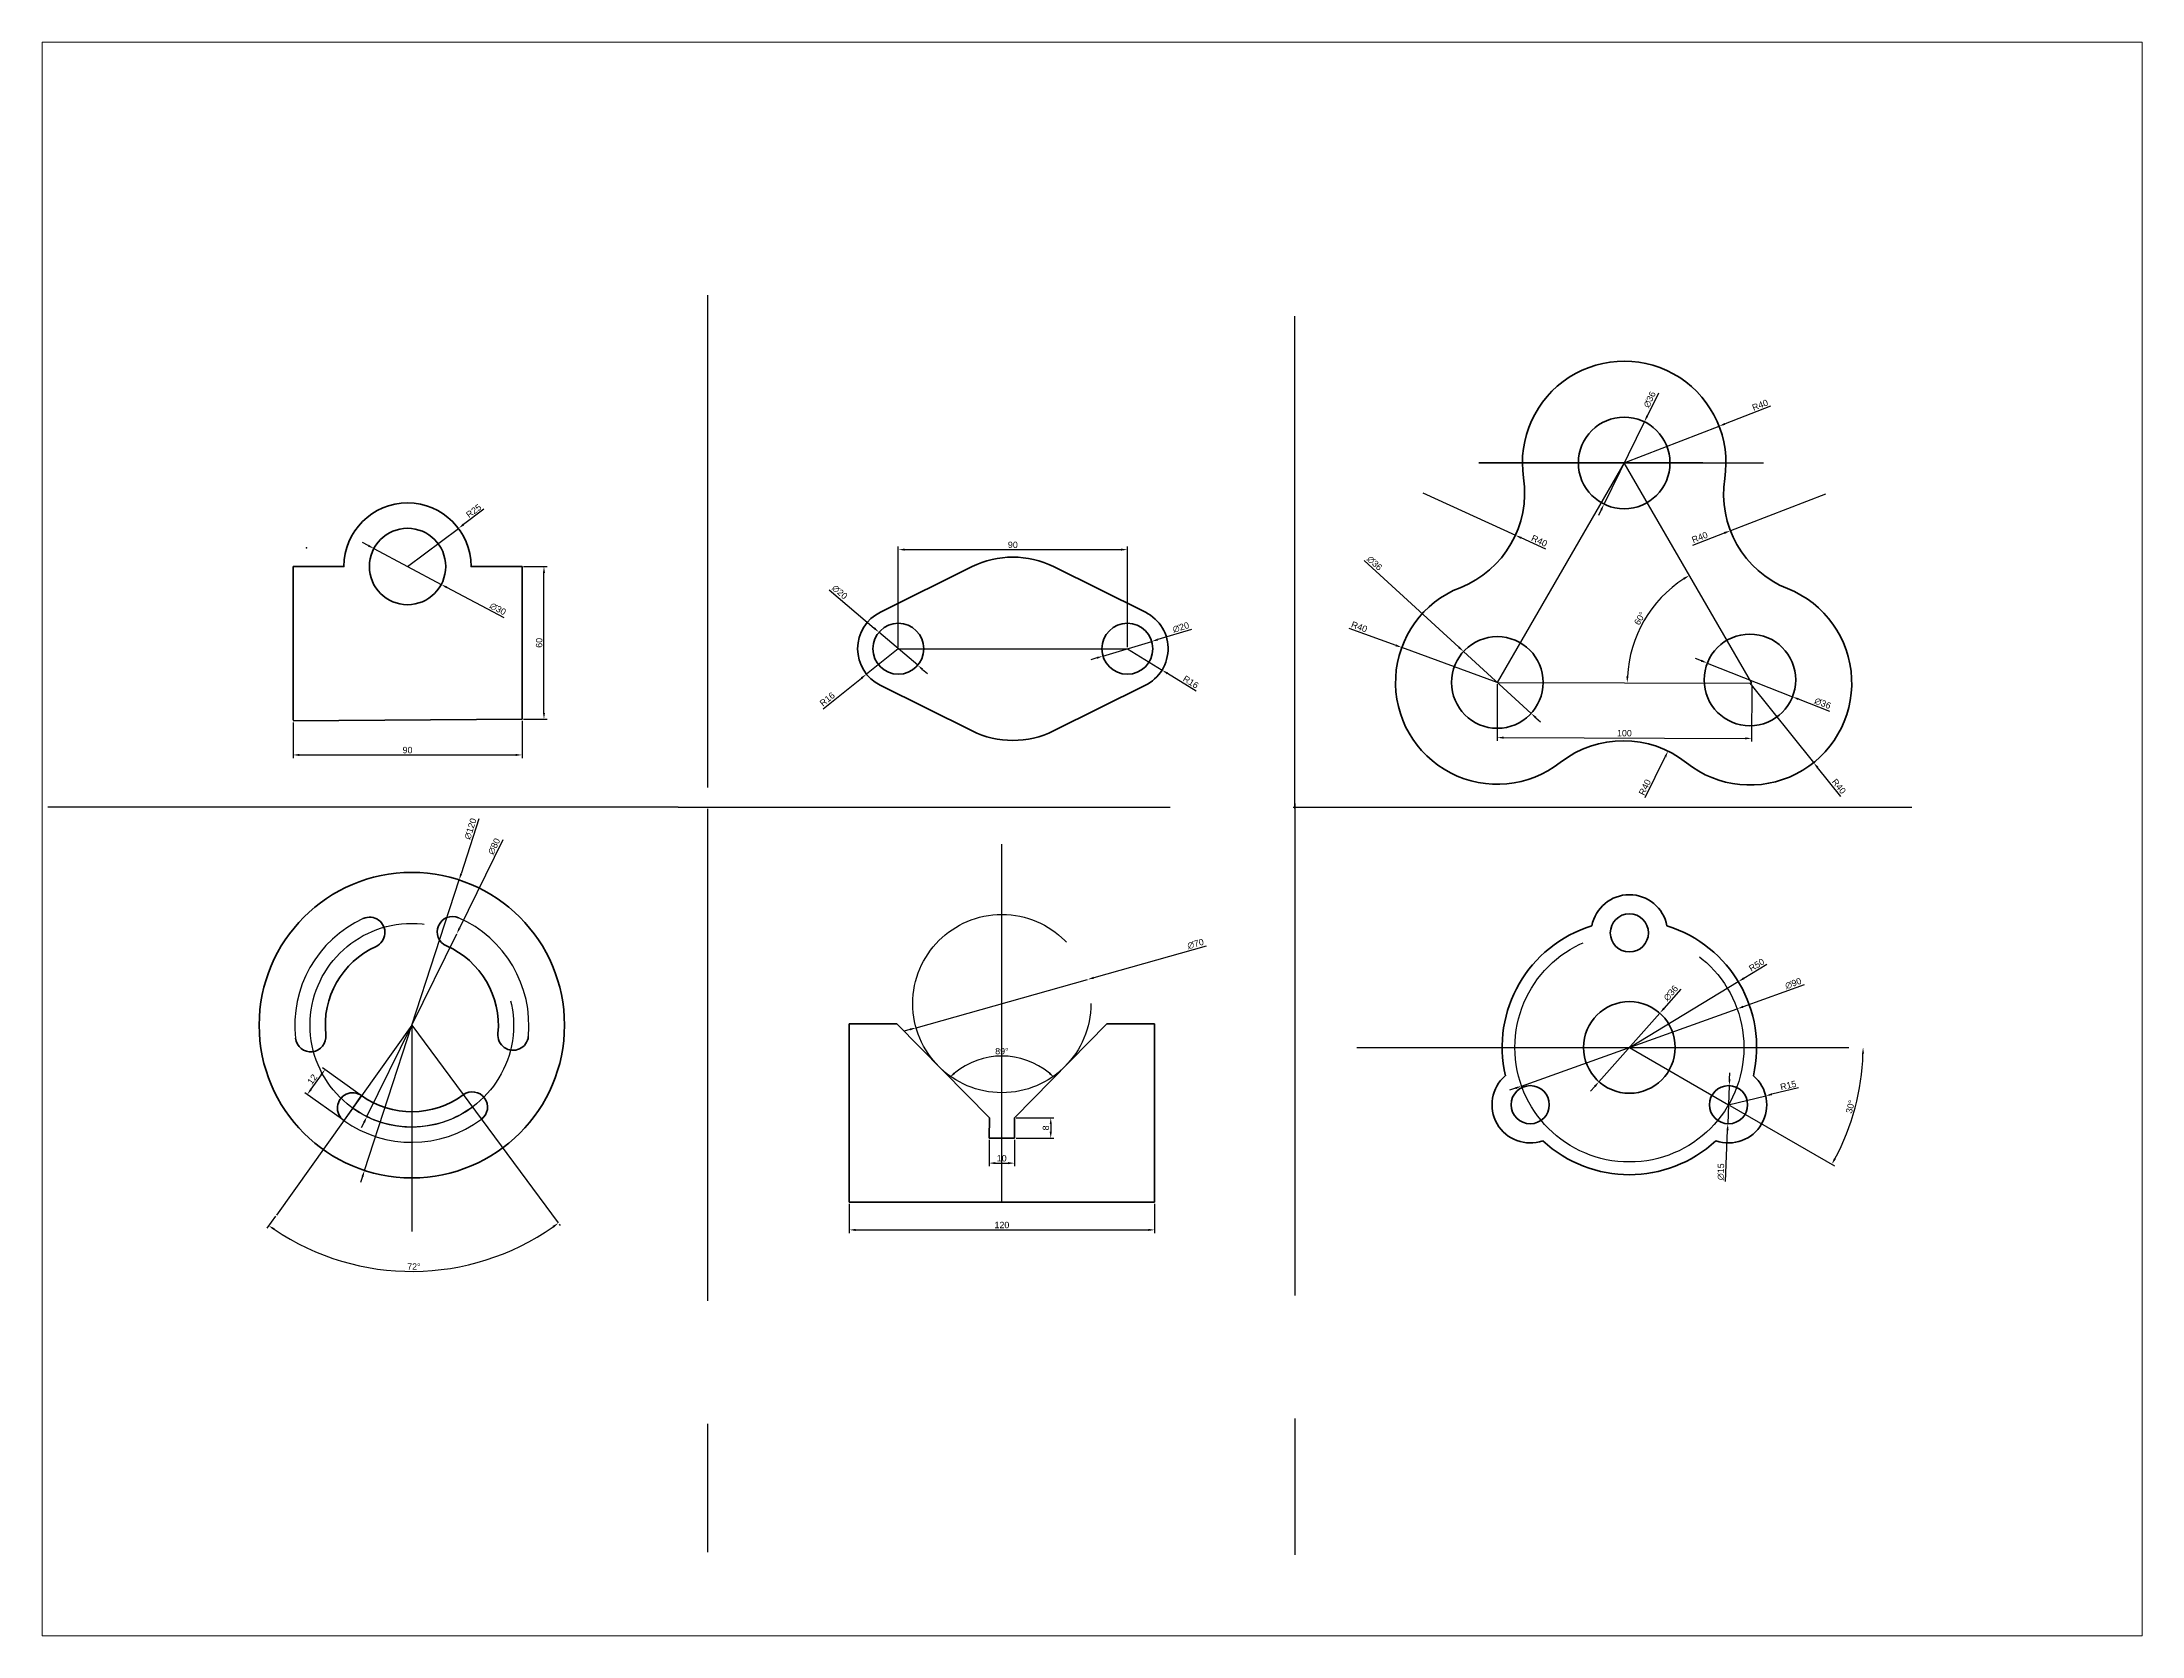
# Paper-space layout '布局1' of a CAD drawing. Header units: millimetres. Extents: x 26 to 231, y 20 to 176.
# The model-space entities are those that its viewports show. They can reach past a viewport. Long polylines and large blocks are cut down to what shows.
import ezdxf

# ---------------------------------------------------------------- set-up
doc = ezdxf.new("R2010")
doc.units = ezdxf.units.MM
doc.linetypes.add('ACAD_ISO02W100', pattern=[15, 12, -3])
doc.layers.get('0').update_dxf_attribs({"lineweight": 70})
for name, color, linetype in [('中心线', 4, 'ACAD_ISO02W100'), ('尺寸线', 1, 'Continuous'), ('虚线', 2, 'ACAD_ISO02W100')]:
    doc.layers.add(name, color=color, linetype=linetype)
doc.styles.get("Standard").update_dxf_attribs({"font": 'arial.ttf'})
doc.dimstyles.new('ISO-25', dxfattribs={"dimtxt": 2.5, "dimasz": 2.5, "dimexe": 1.25, "dimexo": 0.625, "dimtad": 1, "dimtxsty": 'Standard', "dimcen": 2.5, "dimadec": 0, "dimazin": 0, "dimtfac": 1, "dimtmove": 0, "dimatfit": 3, "dimfxl": 1, "dimarcsym": 0})

# ---------------------------------------------------------------- blocks, each defined once
blk = doc.blocks.new('*D3')
at = {"layer": 'Defpoints', "color": 0, "transparency": 16777216}
for p in [(1063.41, 2004.29), (1043.4, 1989.32)]:
    blk.add_point(p, dxfattribs=at)
at = {"layer": '尺寸线', "color": 0, "lineweight": -2, "transparency": 16777216}
for p, q in [((1073.44, 2011.79), (1065.41, 2005.79)), ((1043.4, 1989.32), (1063.41, 2004.29))]:
    blk.add_line(p, q, dxfattribs=at)
at = {"layer": '尺寸线', "color": 0, "transparency": 16777216}
blk.add_solid([(1065.16, 2006.13), (1065.66, 2005.46), (1063.41, 2004.29)], dxfattribs=at)
at = {"layer": '尺寸线', "color": 0, "transparency": 16777216, "insert": (1069.4, 2011.15), "char_height": 2.5, "attachment_point": 5, "rotation": 36.80979}
blk.add_mtext('R25', dxfattribs=at)
blk = doc.blocks.new('*D4')
at = {"layer": 'Defpoints', "color": 0, "transparency": 16777216}
for p in [(1030.16, 1996.37), (1056.64, 1982.26)]:
    blk.add_point(p, dxfattribs=at)
at = {"layer": '尺寸线', "color": 0, "lineweight": -2, "transparency": 16777216}
for p, q in [((1027.95, 1997.54), (1025.75, 1998.72)), ((1030.16, 1996.37), (1056.64, 1982.26)), ((1081.31, 1969.11), (1058.84, 1981.09))]:
    blk.add_line(p, q, dxfattribs=at)
at = {"layer": '尺寸线', "color": 0, "transparency": 16777216}
for points in [[(1028.15, 1997.91), (1027.76, 1997.18), (1030.16, 1996.37)], [(1059.04, 1981.45), (1058.65, 1980.72), (1056.64, 1982.26)]]:
    blk.add_solid(points, dxfattribs=at)
at = {"layer": '尺寸线', "color": 0, "transparency": 16777216, "insert": (1078.91, 1972.63), "char_height": 2.5, "attachment_point": 5, "rotation": 331.95021}
blk.add_mtext('∅30', dxfattribs=at)
blk = doc.blocks.new('*D5')
at = {"layer": 'Defpoints', "color": 0, "transparency": 16777216}
for p in [(1088.4, 1989.32), (1097.02, 1989.32), (1088.4, 1929.32)]:
    blk.add_point(p, dxfattribs=at)
at = {"layer": '尺寸线', "color": 0, "lineweight": -2, "transparency": 16777216}
for p, q in [((1089.02, 1989.32), (1098.27, 1989.32)), ((1097.02, 1931.82), (1097.02, 1986.82)), ((1089.02, 1929.32), (1098.27, 1929.32))]:
    blk.add_line(p, q, dxfattribs=at)
at = {"layer": '尺寸线', "color": 0, "transparency": 16777216}
for points in [[(1096.6, 1986.82), (1097.44, 1986.82), (1097.02, 1989.32)], [(1096.6, 1931.82), (1097.44, 1931.82), (1097.02, 1929.32)]]:
    blk.add_solid(points, dxfattribs=at)
at = {"layer": '尺寸线', "color": 0, "transparency": 16777216, "insert": (1095.12, 1959.32), "char_height": 2.5, "attachment_point": 5, "rotation": 90}
blk.add_mtext('60', dxfattribs=at)
blk = doc.blocks.new('*D6')
at = {"layer": 'Defpoints', "color": 0, "transparency": 16777216}
for p in [(998.4, 1928.67), (1088.4, 1929.32), (1088.4, 1915.29)]:
    blk.add_point(p, dxfattribs=at)
at = {"layer": '尺寸线', "color": 0, "lineweight": -2, "transparency": 16777216}
for p, q in [((998.4, 1928.04), (998.4, 1914.04)), ((1088.4, 1928.69), (1088.4, 1914.04)), ((1000.9, 1915.29), (1085.9, 1915.29))]:
    blk.add_line(p, q, dxfattribs=at)
at = {"layer": '尺寸线', "color": 0, "transparency": 16777216}
for points in [[(1000.9, 1915.7), (1000.9, 1914.87), (998.4, 1915.29)], [(1085.9, 1915.7), (1085.9, 1914.87), (1088.4, 1915.29)]]:
    blk.add_solid(points, dxfattribs=at)
at = {"layer": '尺寸线', "color": 0, "transparency": 16777216, "insert": (1043.4, 1917.19), "char_height": 2.5, "attachment_point": 5}
blk.add_mtext('90', dxfattribs=at)
blk = doc.blocks.new('*D7')
at = {"layer": 'Defpoints', "color": 0, "transparency": 16777216}
for p in [(1326.27, 1995.93), (1236.27, 1957), (1326.27, 1957)]:
    blk.add_point(p, dxfattribs=at)
at = {"layer": '尺寸线', "color": 0, "lineweight": -2, "transparency": 16777216}
for p, q in [((1236.27, 1957.62), (1236.27, 1997.18)), ((1326.27, 1957.62), (1326.27, 1997.18)), ((1238.77, 1995.93), (1323.77, 1995.93))]:
    blk.add_line(p, q, dxfattribs=at)
at = {"layer": '尺寸线', "color": 0, "transparency": 16777216}
for points in [[(1238.77, 1996.35), (1238.77, 1995.52), (1236.27, 1995.93)], [(1323.77, 1996.35), (1323.77, 1995.52), (1326.27, 1995.93)]]:
    blk.add_solid(points, dxfattribs=at)
at = {"layer": '尺寸线', "color": 0, "transparency": 16777216, "insert": (1281.27, 1997.83), "char_height": 2.5, "attachment_point": 5}
blk.add_mtext('90', dxfattribs=at)
blk = doc.blocks.new('*D8')
at = {"layer": 'Defpoints', "color": 0, "transparency": 16777216}
for p in [(1228.66, 1963.49), (1243.88, 1950.51)]:
    blk.add_point(p, dxfattribs=at)
at = {"layer": '尺寸线', "color": 0, "lineweight": -2, "transparency": 16777216}
for p, q in [((1209.07, 1980.2), (1226.76, 1965.11)), ((1243.88, 1950.51), (1228.66, 1963.49)), ((1245.78, 1948.88), (1247.68, 1947.26))]:
    blk.add_line(p, q, dxfattribs=at)
at = {"layer": '尺寸线', "color": 0, "transparency": 16777216}
for points in [[(1227.03, 1965.43), (1226.49, 1964.79), (1228.66, 1963.49)], [(1246.05, 1949.2), (1245.51, 1948.57), (1243.88, 1950.51)]]:
    blk.add_solid(points, dxfattribs=at)
at = {"layer": '尺寸线', "color": 0, "transparency": 16777216, "insert": (1213.22, 1979.25), "char_height": 2.5, "attachment_point": 5, "rotation": 319.53168}
blk.add_mtext('∅20', dxfattribs=at)
blk = doc.blocks.new('*D9')
at = {"layer": 'Defpoints', "color": 0, "transparency": 16777216}
for p in [(1236.27, 1957), (1223.75, 1947.03)]:
    blk.add_point(p, dxfattribs=at)
at = {"layer": '尺寸线', "color": 0, "lineweight": -2, "transparency": 16777216}
for p, q in [((1236.27, 1957), (1223.75, 1947.03)), ((1206.71, 1933.45), (1221.8, 1945.47))]:
    blk.add_line(p, q, dxfattribs=at)
at = {"layer": '尺寸线', "color": 0, "transparency": 16777216}
blk.add_solid([(1221.54, 1945.8), (1222.06, 1945.14), (1223.75, 1947.03)], dxfattribs=at)
at = {"layer": '尺寸线', "color": 0, "transparency": 16777216, "insert": (1208.34, 1937.18), "char_height": 2.5, "attachment_point": 5, "rotation": 38.53837}
blk.add_mtext('R16', dxfattribs=at)
blk = doc.blocks.new('*D10')
at = {"layer": 'Defpoints', "color": 0, "transparency": 16777216}
for p in [(1335.85, 1959.88), (1316.69, 1954.11)]:
    blk.add_point(p, dxfattribs=at)
at = {"layer": '尺寸线', "color": 0, "lineweight": -2, "transparency": 16777216}
for p, q in [((1351.49, 1964.58), (1338.24, 1960.6)), ((1316.69, 1954.11), (1335.85, 1959.88)), ((1314.3, 1953.39), (1311.91, 1952.67))]:
    blk.add_line(p, q, dxfattribs=at)
at = {"layer": '尺寸线', "color": 0, "transparency": 16777216}
for points in [[(1338.12, 1961), (1338.36, 1960.2), (1335.85, 1959.88)], [(1314.18, 1953.79), (1314.42, 1953), (1316.69, 1954.11)]]:
    blk.add_solid(points, dxfattribs=at)
at = {"layer": '尺寸线', "color": 0, "transparency": 16777216, "insert": (1347.31, 1965.39), "char_height": 2.5, "attachment_point": 5, "rotation": 16.74274}
blk.add_mtext('∅20', dxfattribs=at)
blk = doc.blocks.new('*D11')
at = {"layer": 'Defpoints', "color": 0, "transparency": 16777216}
for p in [(1326.27, 1957), (1339.9, 1948.62)]:
    blk.add_point(p, dxfattribs=at)
at = {"layer": '尺寸线', "color": 0, "lineweight": -2, "transparency": 16777216}
for p, q in [((1326.27, 1957), (1339.9, 1948.62)), ((1353.28, 1940.4), (1342.03, 1947.31))]:
    blk.add_line(p, q, dxfattribs=at)
at = {"layer": '尺寸线', "color": 0, "transparency": 16777216}
blk.add_solid([(1342.25, 1947.67), (1341.81, 1946.96), (1339.9, 1948.62)], dxfattribs=at)
at = {"layer": '尺寸线', "color": 0, "transparency": 16777216, "insert": (1351.2, 1943.91), "char_height": 2.5, "attachment_point": 5, "rotation": 328.43052}
blk.add_mtext('R16', dxfattribs=at)
blk = doc.blocks.new('*D16')
at = {"layer": 'Defpoints', "color": 0, "transparency": 16777216}
for p in [(1521.51, 2029.98), (1534.16, 1974.92), (1471.66, 1943.76), (1571.66, 1943.47), (1571.66, 1943.47)]:
    blk.add_point(p, dxfattribs=at)
at = {"layer": '尺寸线', "color": 0, "lineweight": -2, "transparency": 16777216}
blk.add_arc((1571.66, 1943.47), 48.95, 123.02208, 176.9044, dxfattribs=at)
at = {"layer": '尺寸线', "color": 0, "transparency": 16777216}
for points in [[(1544.76, 1984.86), (1545.2, 1984.15), (1547.11, 1985.82)], [(1523.2, 1946.1), (1522.36, 1946.12), (1522.71, 1943.61)]]:
    blk.add_solid(points, dxfattribs=at)
at = {"layer": '尺寸线', "color": 0, "transparency": 16777216, "insert": (1527.64, 1968.92), "char_height": 2.5, "attachment_point": 5, "rotation": 59.96324}
blk.add_mtext('60°', dxfattribs=at)
blk = doc.blocks.new('*D17')
at = {"layer": 'Defpoints', "color": 0, "transparency": 16777216}
for p in [(1471.66, 1943.76), (1571.66, 1943.47), (1571.59, 1921.79)]:
    blk.add_point(p, dxfattribs=at)
at = {"layer": '尺寸线', "color": 0, "lineweight": -2, "transparency": 16777216}
for p, q in [((1471.66, 1943.14), (1471.59, 1920.83)), ((1571.66, 1942.84), (1571.59, 1920.54)), ((1474.09, 1922.08), (1569.09, 1921.8))]:
    blk.add_line(p, q, dxfattribs=at)
at = {"layer": '尺寸线', "color": 0, "transparency": 16777216}
for points in [[(1474.1, 1922.49), (1474.09, 1921.66), (1471.59, 1922.08)], [(1569.09, 1922.21), (1569.09, 1921.38), (1571.59, 1921.79)]]:
    blk.add_solid(points, dxfattribs=at)
at = {"layer": '尺寸线', "color": 0, "transparency": 16777216, "insert": (1521.6, 1923.84), "char_height": 2.5, "attachment_point": 5, "rotation": 359.83107}
blk.add_mtext('100', dxfattribs=at)
blk = doc.blocks.new('*D18')
at = {"layer": 'Defpoints', "color": 0, "transparency": 16777216}
for p in [(1554.18, 1951.37), (1587.65, 1938.12)]:
    blk.add_point(p, dxfattribs=at)
at = {"layer": '尺寸线', "color": 0, "lineweight": -2, "transparency": 16777216}
for p, q in [((1551.85, 1952.29), (1549.53, 1953.2)), ((1554.18, 1951.37), (1587.65, 1938.12)), ((1602.31, 1932.33), (1589.98, 1937.2))]:
    blk.add_line(p, q, dxfattribs=at)
at = {"layer": '尺寸线', "color": 0, "transparency": 16777216}
for points in [[(1552.01, 1952.67), (1551.7, 1951.9), (1554.18, 1951.37)], [(1590.13, 1937.59), (1589.83, 1936.82), (1587.65, 1938.12)]]:
    blk.add_solid(points, dxfattribs=at)
at = {"layer": '尺寸线', "color": 0, "transparency": 16777216, "insert": (1599.52, 1935.55), "char_height": 2.5, "attachment_point": 5, "rotation": 338.41907}
blk.add_mtext('∅36', dxfattribs=at)
blk = doc.blocks.new('*D19')
at = {"layer": 'Defpoints', "color": 0, "transparency": 16777216}
for p in [(1570.93, 1943.47), (1595.96, 1912.26)]:
    blk.add_point(p, dxfattribs=at)
at = {"layer": '尺寸线', "color": 0, "lineweight": -2, "transparency": 16777216}
for p, q in [((1570.93, 1943.47), (1595.96, 1912.26)), ((1606.65, 1898.93), (1597.52, 1910.31))]:
    blk.add_line(p, q, dxfattribs=at)
at = {"layer": '尺寸线', "color": 0, "transparency": 16777216}
blk.add_solid([(1597.85, 1910.58), (1597.2, 1910.05), (1595.96, 1912.26)], dxfattribs=at)
at = {"layer": '尺寸线', "color": 0, "transparency": 16777216, "insert": (1605.88, 1902.94), "char_height": 2.5, "attachment_point": 5, "rotation": 308.7328}
blk.add_mtext('R40', dxfattribs=at)
blk = doc.blocks.new('*D20')
at = {"layer": 'Defpoints', "color": 0, "transparency": 16777216}
for p in [(1558.81, 2044.44), (1521.51, 2029.98)]:
    blk.add_point(p, dxfattribs=at)
at = {"layer": '尺寸线', "color": 0, "lineweight": -2, "transparency": 16777216}
for p, q in [((1578.97, 2052.25), (1561.14, 2045.34)), ((1521.51, 2029.98), (1558.81, 2044.44))]:
    blk.add_line(p, q, dxfattribs=at)
at = {"layer": '尺寸线', "color": 0, "transparency": 16777216}
blk.add_solid([(1560.99, 2045.73), (1561.29, 2044.95), (1558.81, 2044.44)], dxfattribs=at)
at = {"layer": '尺寸线', "color": 0, "transparency": 16777216, "insert": (1574.92, 2052.72), "char_height": 2.5, "attachment_point": 5, "rotation": 21.1814}
blk.add_mtext('R40', dxfattribs=at)
blk = doc.blocks.new('*D21')
at = {"layer": 'Defpoints', "color": 0, "transparency": 16777216}
for p in [(1529.44, 2046.15), (1513.59, 2013.82)]:
    blk.add_point(p, dxfattribs=at)
at = {"layer": '尺寸线', "color": 0, "lineweight": -2, "transparency": 16777216}
for p, q in [((1534.96, 2057.42), (1530.54, 2048.39)), ((1513.59, 2013.82), (1529.44, 2046.15)), ((1512.49, 2011.58), (1511.39, 2009.33))]:
    blk.add_line(p, q, dxfattribs=at)
at = {"layer": '尺寸线', "color": 0, "transparency": 16777216}
for points in [[(1530.16, 2048.58), (1530.91, 2048.21), (1529.44, 2046.15)], [(1512.12, 2011.76), (1512.86, 2011.39), (1513.59, 2013.82)]]:
    blk.add_solid(points, dxfattribs=at)
at = {"layer": '尺寸线', "color": 0, "transparency": 16777216, "insert": (1531.53, 2054.89), "char_height": 2.5, "attachment_point": 5, "rotation": 63.88559}
blk.add_mtext('∅36', dxfattribs=at)
blk = doc.blocks.new('*D22')
at = {"layer": 'Defpoints', "color": 0, "transparency": 16777216}
for p in [(1600.58, 2017.77), (1563.26, 2003.38)]:
    blk.add_point(p, dxfattribs=at)
at = {"layer": '尺寸线', "color": 0, "lineweight": -2, "transparency": 16777216}
for p, q in [((1600.58, 2017.77), (1563.26, 2003.38)), ((1548.52, 1997.69), (1560.92, 2002.48))]:
    blk.add_line(p, q, dxfattribs=at)
at = {"layer": '尺寸线', "color": 0, "transparency": 16777216}
blk.add_solid([(1560.77, 2002.87), (1561.07, 2002.09), (1563.26, 2003.38)], dxfattribs=at)
at = {"layer": '尺寸线', "color": 0, "transparency": 16777216, "insert": (1551.2, 2000.77), "char_height": 2.5, "attachment_point": 5, "rotation": 21.09039}
blk.add_mtext('R40', dxfattribs=at)
blk = doc.blocks.new('*D23')
at = {"layer": 'Defpoints', "color": 0, "transparency": 16777216}
for p in [(1442.38, 2018.21), (1478.77, 2001.59)]:
    blk.add_point(p, dxfattribs=at)
at = {"layer": '尺寸线', "color": 0, "lineweight": -2, "transparency": 16777216}
for p, q in [((1442.38, 2018.21), (1478.77, 2001.59)), ((1490.66, 1996.16), (1481.04, 2000.55))]:
    blk.add_line(p, q, dxfattribs=at)
at = {"layer": '尺寸线', "color": 0, "transparency": 16777216}
blk.add_solid([(1481.22, 2000.93), (1480.87, 2000.18), (1478.77, 2001.59)], dxfattribs=at)
at = {"layer": '尺寸线', "color": 0, "transparency": 16777216, "insert": (1488.17, 1999.39), "char_height": 2.5, "attachment_point": 5, "rotation": 335.4508}
blk.add_mtext('R40', dxfattribs=at)
blk = doc.blocks.new('*D24')
at = {"layer": 'Defpoints', "color": 0, "transparency": 16777216}
for p in [(1458.38, 1955.91), (1484.94, 1931.61)]:
    blk.add_point(p, dxfattribs=at)
at = {"layer": '尺寸线', "color": 0, "lineweight": -2, "transparency": 16777216}
for p, q in [((1419.29, 1991.68), (1456.53, 1957.6)), ((1484.94, 1931.61), (1458.38, 1955.91)), ((1486.78, 1929.92), (1488.63, 1928.23))]:
    blk.add_line(p, q, dxfattribs=at)
at = {"layer": '尺寸线', "color": 0, "transparency": 16777216}
for points in [[(1456.82, 1957.91), (1456.25, 1957.29), (1458.38, 1955.91)], [(1487.06, 1930.23), (1486.5, 1929.61), (1484.94, 1931.61)]]:
    blk.add_solid(points, dxfattribs=at)
at = {"layer": '尺寸线', "color": 0, "transparency": 16777216, "insert": (1423.41, 1990.59), "char_height": 2.5, "attachment_point": 5, "rotation": 317.5379}
blk.add_mtext('∅36', dxfattribs=at)
blk = doc.blocks.new('*D25')
at = {"layer": 'Defpoints', "color": 0, "transparency": 16777216}
for p in [(1434.09, 1957.49), (1471.66, 1943.76)]:
    blk.add_point(p, dxfattribs=at)
at = {"layer": '尺寸线', "color": 0, "lineweight": -2, "transparency": 16777216}
for p, q in [((1413.36, 1965.06), (1431.74, 1958.35)), ((1471.66, 1943.76), (1434.09, 1957.49))]:
    blk.add_line(p, q, dxfattribs=at)
at = {"layer": '尺寸线', "color": 0, "transparency": 16777216}
blk.add_solid([(1431.88, 1958.74), (1431.6, 1957.95), (1434.09, 1957.49)], dxfattribs=at)
at = {"layer": '尺寸线', "color": 0, "transparency": 16777216, "insert": (1417.4, 1965.61), "char_height": 2.5, "attachment_point": 5, "rotation": 339.92976}
blk.add_mtext('R40', dxfattribs=at)
blk = doc.blocks.new('*D26')
at = {"layer": 'Defpoints', "color": 0, "transparency": 16777216}
for p in [(1538.74, 1916.78), (1521.11, 1880.87)]:
    blk.add_point(p, dxfattribs=at)
at = {"layer": '尺寸线', "color": 0, "lineweight": -2, "transparency": 16777216}
blk.add_line((1529.77, 1898.51), (1537.64, 1914.53), dxfattribs=at)
at = {"layer": '尺寸线', "color": 0, "transparency": 16777216}
blk.add_solid([(1537.27, 1914.72), (1538.01, 1914.35), (1538.74, 1916.78)], dxfattribs=at)
at = {"layer": '尺寸线', "color": 0, "transparency": 16777216, "insert": (1529.65, 1902.58), "char_height": 2.5, "attachment_point": 5, "rotation": 63.84181}
blk.add_mtext('R40', dxfattribs=at)
blk = doc.blocks.new('*D27')
at = {"layer": 'Defpoints', "color": 0, "transparency": 16777216}
for p in [(1063.67, 1866.17), (1026.5, 1752.08)]:
    blk.add_point(p, dxfattribs=at)
at = {"layer": '尺寸线', "color": 0, "lineweight": -2, "transparency": 16777216}
for p, q in [((1071.48, 1890.15), (1064.44, 1868.55)), ((1026.5, 1752.08), (1063.67, 1866.17)), ((1025.72, 1749.7), (1024.95, 1747.32))]:
    blk.add_line(p, q, dxfattribs=at)
at = {"layer": '尺寸线', "color": 0, "transparency": 16777216}
for points in [[(1064.05, 1868.68), (1064.84, 1868.42), (1063.67, 1866.17)], [(1025.33, 1749.83), (1026.12, 1749.57), (1026.5, 1752.08)]]:
    blk.add_solid(points, dxfattribs=at)
at = {"layer": '尺寸线', "color": 0, "transparency": 16777216, "insert": (1068.14, 1886.25), "char_height": 2.5, "attachment_point": 5, "rotation": 71.9545}
blk.add_mtext('∅120', dxfattribs=at)
blk = doc.blocks.new('*D28')
at = {"layer": 'Defpoints', "color": 0, "transparency": 16777216}
for p in [(1062.73, 1845.02), (1027.44, 1773.23)]:
    blk.add_point(p, dxfattribs=at)
at = {"layer": '尺寸线', "color": 0, "lineweight": -2, "transparency": 16777216}
for p, q in [((1080.85, 1881.88), (1063.83, 1847.27)), ((1027.44, 1773.23), (1062.73, 1845.02)), ((1026.33, 1770.98), (1025.23, 1768.74))]:
    blk.add_line(p, q, dxfattribs=at)
at = {"layer": '尺寸线', "color": 0, "transparency": 16777216}
for points in [[(1063.46, 1847.45), (1064.21, 1847.08), (1062.73, 1845.02)], [(1025.96, 1771.17), (1026.71, 1770.8), (1027.44, 1773.23)]]:
    blk.add_solid(points, dxfattribs=at)
at = {"layer": '尺寸线', "color": 0, "transparency": 16777216, "insert": (1077.42, 1879.37), "char_height": 2.5, "attachment_point": 5, "rotation": 63.82219}
blk.add_mtext('∅80', dxfattribs=at)
blk = doc.blocks.new('*D29')
at = {"layer": 'Defpoints', "color": 0, "transparency": 16777216}
for p in [(1045.08, 1809.12), (1045.08, 1809.12), (991.85, 1734.56), (1102.59, 1731.42), (1025.78, 1714.35)]:
    blk.add_point(p, dxfattribs=at)
at = {"layer": '尺寸线', "color": 0, "lineweight": -2, "transparency": 16777216}
for p, q in [((991.48, 1734.05), (988.16, 1729.39)), ((1102.97, 1730.92), (1103.37, 1730.38))]:
    blk.add_line(p, q, dxfattribs=at)
blk.add_arc((1045.08, 1809.12), 96.72, 235.95717, 305.02579, dxfattribs=at)
at = {"layer": '尺寸线', "color": 0, "transparency": 16777216}
for points in [[(990.7, 1728.64), (991.18, 1729.32), (988.88, 1730.41)], [(1100.35, 1730.26), (1100.84, 1729.58), (1102.62, 1731.38)]]:
    blk.add_solid(points, dxfattribs=at)
at = {"layer": '尺寸线', "color": 0, "transparency": 16777216, "insert": (1045.9, 1714.29), "char_height": 2.5, "attachment_point": 5, "rotation": 0.49148}
blk.add_mtext('72°', dxfattribs=at)
blk = doc.blocks.new('*U30')
for centre, radius, start, end in [((-23.5, 3.54), 6, 54.71109, 234.71109), ((-0.26, 36.09), 34, 234.4347, 306.4347), ((23.5, 3.91), 6, 306.4347, 126.4347)]:
    blk.add_arc(centre, radius, start, end)
at = {"layer": 'Defpoints'}
blk.add_arc((-0.26, 36.09), 46, 234.5068, 306.5068, dxfattribs=at)
blk = doc.blocks.new('*U31')
at = {"color": 0, "linetype": 'ByBlock', "lineweight": -2, "transparency": 16777216}
for p, rotation in [((1013.7, 1826.95), 239.9999999999999), ((1076.21, 1827.39), 119.9999999999999)]:
    blk.add_blockref('*U30', p, dxfattribs=dict(at, rotation=rotation))
blk.add_blockref('*U30', (1045.34, 1773.03), dxfattribs=at)
blk = doc.blocks.new('*D32')
at = {"layer": 'Defpoints', "color": 0, "transparency": 16777216}
for p in [(1004, 1781.89), (1025.33, 1781.45), (1018.37, 1771.67)]:
    blk.add_point(p, dxfattribs=at)
at = {"layer": '尺寸线', "color": 0, "lineweight": -2, "transparency": 16777216}
for p, q in [((1024.82, 1781.81), (1009.94, 1792.39)), ((1017.87, 1772.03), (1002.98, 1782.61)), ((1009.51, 1789.63), (1005.45, 1783.93))]:
    blk.add_line(p, q, dxfattribs=at)
at = {"layer": '尺寸线', "color": 0, "transparency": 16777216}
for points in [[(1009.17, 1789.87), (1009.85, 1789.39), (1010.96, 1791.67)], [(1005.11, 1784.17), (1005.79, 1783.68), (1004, 1781.89)]]:
    blk.add_solid(points, dxfattribs=at)
at = {"layer": '尺寸线', "color": 0, "transparency": 16777216, "insert": (1005.95, 1787.87), "char_height": 2.5, "attachment_point": 5, "rotation": 54.59362}
blk.add_mtext('12', dxfattribs=at)
blk = doc.blocks.new('*D35')
at = {"layer": 'Defpoints', "color": 0, "transparency": 16777216}
for p in [(1235.71, 1809.6), (1318.23, 1809.6), (1284.48, 1796.02), (1272.04, 1772.76), (1281.9, 1772.76)]:
    blk.add_point(p, dxfattribs=at)
at = {"layer": '尺寸线', "color": 0, "lineweight": -2, "transparency": 16777216}
blk.add_arc((1276.97, 1767.76), 29.24, 50.30209, 129.69791, dxfattribs=at)
at = {"layer": '尺寸线', "color": 0, "transparency": 16777216}
for points in [[(1258.57, 1789.95), (1258.01, 1790.57), (1256.44, 1788.58)], [(1295.93, 1790.57), (1295.37, 1789.95), (1297.51, 1788.58)]]:
    blk.add_solid(points, dxfattribs=at)
at = {"layer": '尺寸线', "color": 0, "transparency": 16777216, "insert": (1276.97, 1798.9), "char_height": 2.5, "attachment_point": 5}
blk.add_mtext('89°', dxfattribs=at)
blk = doc.blocks.new('*D36')
at = {"layer": 'Defpoints', "color": 0, "transparency": 16777216}
for p in [(1281.9, 1772.76), (1281.9, 1764.76), (1296.16, 1764.76)]:
    blk.add_point(p, dxfattribs=at)
at = {"layer": '尺寸线', "color": 0, "lineweight": -2, "transparency": 16777216}
for p, q in [((1282.53, 1772.76), (1297.41, 1772.76)), ((1296.16, 1770.26), (1296.16, 1767.26)), ((1282.53, 1764.76), (1297.41, 1764.76))]:
    blk.add_line(p, q, dxfattribs=at)
at = {"layer": '尺寸线', "color": 0, "transparency": 16777216}
for points in [[(1295.75, 1770.26), (1296.58, 1770.26), (1296.16, 1772.76)], [(1295.75, 1767.26), (1296.58, 1767.26), (1296.16, 1764.76)]]:
    blk.add_solid(points, dxfattribs=at)
at = {"layer": '尺寸线', "color": 0, "transparency": 16777216, "insert": (1294.26, 1768.76), "char_height": 2.5, "attachment_point": 5, "rotation": 90}
blk.add_mtext('8', dxfattribs=at)
blk = doc.blocks.new('*D37')
at = {"layer": 'Defpoints', "color": 0, "transparency": 16777216}
for p in [(1271.9, 1764.76), (1281.9, 1764.76), (1281.9, 1754.94)]:
    blk.add_point(p, dxfattribs=at)
at = {"layer": '尺寸线', "color": 0, "lineweight": -2, "transparency": 16777216}
for p, q in [((1271.9, 1764.13), (1271.9, 1753.69)), ((1281.9, 1764.13), (1281.9, 1753.69)), ((1274.4, 1754.94), (1279.4, 1754.94))]:
    blk.add_line(p, q, dxfattribs=at)
at = {"layer": '尺寸线', "color": 0, "transparency": 16777216}
for points in [[(1274.4, 1755.35), (1274.4, 1754.52), (1271.9, 1754.94)], [(1279.4, 1755.35), (1279.4, 1754.52), (1281.9, 1754.94)]]:
    blk.add_solid(points, dxfattribs=at)
at = {"layer": '尺寸线', "color": 0, "transparency": 16777216, "insert": (1276.9, 1756.84), "char_height": 2.5, "attachment_point": 5}
blk.add_mtext('10', dxfattribs=at)
blk = doc.blocks.new('*D38')
at = {"layer": 'Defpoints', "color": 0, "transparency": 16777216}
for p in [(1310.66, 1827.08), (1243.28, 1808.12)]:
    blk.add_point(p, dxfattribs=at)
at = {"layer": '尺寸线', "color": 0, "lineweight": -2, "transparency": 16777216}
for p, q in [((1357.23, 1840.18), (1313.07, 1827.76)), ((1243.28, 1808.12), (1310.66, 1827.08)), ((1240.87, 1807.44), (1238.47, 1806.77))]:
    blk.add_line(p, q, dxfattribs=at)
at = {"layer": '尺寸线', "color": 0, "transparency": 16777216}
for points in [[(1312.96, 1828.16), (1313.18, 1827.36), (1310.66, 1827.08)], [(1240.76, 1807.85), (1240.99, 1807.04), (1243.28, 1808.12)]]:
    blk.add_solid(points, dxfattribs=at)
at = {"layer": '尺寸线', "color": 0, "transparency": 16777216, "insert": (1353.07, 1841.06), "char_height": 2.5, "attachment_point": 5, "rotation": 15.71411}
blk.add_mtext('∅70', dxfattribs=at)
blk = doc.blocks.new('*D39')
at = {"layer": 'Defpoints', "color": 0, "transparency": 16777216}
for p in [(1216.97, 1739.6), (1336.97, 1739.6), (1336.97, 1728.71)]:
    blk.add_point(p, dxfattribs=at)
at = {"layer": '尺寸线', "color": 0, "lineweight": -2, "transparency": 16777216}
for p, q in [((1216.97, 1738.98), (1216.97, 1727.46)), ((1336.97, 1738.98), (1336.97, 1727.46)), ((1219.47, 1728.71), (1334.47, 1728.71))]:
    blk.add_line(p, q, dxfattribs=at)
at = {"layer": '尺寸线', "color": 0, "transparency": 16777216}
for points in [[(1219.47, 1729.12), (1219.47, 1728.29), (1216.97, 1728.71)], [(1334.47, 1729.12), (1334.47, 1728.29), (1336.97, 1728.71)]]:
    blk.add_solid(points, dxfattribs=at)
at = {"layer": '尺寸线', "color": 0, "transparency": 16777216, "insert": (1276.97, 1730.61), "char_height": 2.5, "attachment_point": 5}
blk.add_mtext('120', dxfattribs=at)
blk = doc.blocks.new('*U40')
blk.add_circle((0, -3.75), 7.5)
blk.add_arc((0, -3.75), 15, 10.67193, 169.32807)
blk = doc.blocks.new('*U41')
at = {"color": 0, "linetype": 'ByBlock', "lineweight": -2, "transparency": 16777216}
blk.add_blockref('*U40', (1523.55, 1849.13), dxfattribs=at)
for p, rotation in [((1481.33, 1776.01), 120), ((1565.77, 1776.01), 240)]:
    blk.add_blockref('*U40', p, dxfattribs=dict(at, rotation=rotation))
blk = doc.blocks.new('*D42')
at = {"layer": 'Defpoints', "color": 0, "transparency": 16777216}
for p in [(1416.49, 1800.38), (1523.55, 1800.38), (1627.88, 1800.38), (1562.52, 1777.88), (1609.85, 1768.97)]:
    blk.add_point(p, dxfattribs=at)
at = {"layer": '尺寸线', "color": 0, "lineweight": -2, "transparency": 16777216}
blk.add_line((1563.06, 1777.57), (1604.17, 1753.84), dxfattribs=at)
blk.add_arc((1523.55, 1800.38), 91.84, 331.55977, 358.44023, dxfattribs=at)
at = {"layer": '尺寸线', "color": 0, "transparency": 16777216}
for points in [[(1614.94, 1797.89), (1615.77, 1797.87), (1615.39, 1800.38)], [(1604.67, 1756.44), (1603.94, 1756.85), (1603.08, 1754.46)]]:
    blk.add_solid(points, dxfattribs=at)
at = {"layer": '尺寸线', "color": 0, "transparency": 16777216, "insert": (1610.42, 1777.1), "char_height": 2.5, "attachment_point": 5, "rotation": 75}
blk.add_mtext('30°', dxfattribs=at)
blk = doc.blocks.new('*D43')
at = {"layer": 'Defpoints', "color": 0, "transparency": 16777216}
for p in [(1562.82, 1785.37), (1562.23, 1770.39)]:
    blk.add_point(p, dxfattribs=at)
at = {"layer": '尺寸线', "color": 0, "lineweight": -2, "transparency": 16777216}
for p, q in [((1562.82, 1785.37), (1562.23, 1770.39)), ((1562.92, 1787.87), (1563.01, 1790.37)), ((1561.34, 1747.69), (1562.13, 1767.89))]:
    blk.add_line(p, q, dxfattribs=at)
at = {"layer": '尺寸线', "color": 0, "transparency": 16777216}
for points in [[(1562.5, 1787.89), (1563.33, 1787.86), (1562.82, 1785.37)], [(1561.71, 1767.9), (1562.55, 1767.87), (1562.23, 1770.39)]]:
    blk.add_solid(points, dxfattribs=at)
at = {"layer": '尺寸线', "color": 0, "transparency": 16777216, "insert": (1559.52, 1751.55), "char_height": 2.5, "attachment_point": 5, "rotation": 87.75191}
blk.add_mtext('∅15', dxfattribs=at)
blk = doc.blocks.new('*D44')
at = {"layer": 'Defpoints', "color": 0, "transparency": 16777216}
for p in [(1562.52, 1777.88), (1577.11, 1781.39)]:
    blk.add_point(p, dxfattribs=at)
at = {"layer": '尺寸线', "color": 0, "lineweight": -2, "transparency": 16777216}
for p, q in [((1589.96, 1784.47), (1579.54, 1781.97)), ((1562.52, 1777.88), (1577.11, 1781.39))]:
    blk.add_line(p, q, dxfattribs=at)
at = {"layer": '尺寸线', "color": 0, "transparency": 16777216}
blk.add_solid([(1579.44, 1782.38), (1579.64, 1781.56), (1577.11, 1781.39)], dxfattribs=at)
at = {"layer": '尺寸线', "color": 0, "transparency": 16777216, "insert": (1585.99, 1785.48), "char_height": 2.5, "attachment_point": 5, "rotation": 13.51476}
blk.add_mtext('R15', dxfattribs=at)
blk = doc.blocks.new('*D46')
at = {"layer": 'Defpoints', "color": 0, "transparency": 16777216}
for p in [(1535.49, 1813.85), (1511.61, 1786.91)]:
    blk.add_point(p, dxfattribs=at)
at = {"layer": '尺寸线', "color": 0, "lineweight": -2, "transparency": 16777216}
for p, q in [((1543.82, 1823.24), (1537.15, 1815.72)), ((1511.61, 1786.91), (1535.49, 1813.85)), ((1509.95, 1785.04), (1508.29, 1783.17))]:
    blk.add_line(p, q, dxfattribs=at)
at = {"layer": '尺寸线', "color": 0, "transparency": 16777216}
for points in [[(1536.84, 1816), (1537.46, 1815.44), (1535.49, 1813.85)], [(1509.64, 1785.32), (1510.26, 1784.76), (1511.61, 1786.91)]]:
    blk.add_solid(points, dxfattribs=at)
at = {"layer": '尺寸线', "color": 0, "transparency": 16777216, "insert": (1539.84, 1821.72), "char_height": 2.5, "attachment_point": 5, "rotation": 48.4422}
blk.add_mtext('∅36', dxfattribs=at)
blk = doc.blocks.new('*D47')
at = {"layer": 'Defpoints', "color": 0, "transparency": 16777216}
for p in [(1565.92, 1815.54), (1481.18, 1785.22)]:
    blk.add_point(p, dxfattribs=at)
at = {"layer": '尺寸线', "color": 0, "lineweight": -2, "transparency": 16777216}
for p, q in [((1592.18, 1824.93), (1568.28, 1816.38)), ((1481.18, 1785.22), (1565.92, 1815.54)), ((1478.83, 1784.38), (1476.47, 1783.54))]:
    blk.add_line(p, q, dxfattribs=at)
at = {"layer": '尺寸线', "color": 0, "transparency": 16777216}
for points in [[(1568.14, 1816.77), (1568.42, 1815.99), (1565.92, 1815.54)], [(1478.69, 1784.77), (1478.97, 1783.99), (1481.18, 1785.22)]]:
    blk.add_solid(points, dxfattribs=at)
at = {"layer": '尺寸线', "color": 0, "transparency": 16777216, "insert": (1587.96, 1825.51), "char_height": 2.5, "attachment_point": 5, "rotation": 19.6819}
blk.add_mtext('∅90', dxfattribs=at)
blk = doc.blocks.new('*D48')
at = {"layer": 'Defpoints', "color": 0, "transparency": 16777216}
for p in [(1566.36, 1826.22), (1523.55, 1800.38)]:
    blk.add_point(p, dxfattribs=at)
at = {"layer": '尺寸线', "color": 0, "lineweight": -2, "transparency": 16777216}
for p, q in [((1577.63, 1833.02), (1568.5, 1827.51)), ((1523.55, 1800.38), (1566.36, 1826.22))]:
    blk.add_line(p, q, dxfattribs=at)
at = {"layer": '尺寸线', "color": 0, "transparency": 16777216}
blk.add_solid([(1568.28, 1827.87), (1568.72, 1827.15), (1566.36, 1826.22)], dxfattribs=at)
at = {"layer": '尺寸线', "color": 0, "transparency": 16777216, "insert": (1573.56, 1832.78), "char_height": 2.5, "attachment_point": 5, "rotation": 31.11319}
blk.add_mtext('R50', dxfattribs=at)

msp = doc.modelspace()

# ---------------------------------------------------------------- linework, layer by layer
for p, q in [((998.397, 1989.315), (998.397, 1928.992)), ((1018.398, 1989.315), (998.397, 1989.315)), ((1088.397, 1989.315), (1068.397, 1989.315)), ((1088.397, 1929.315), (1088.397, 1989.315)), ((1265.269, 1989.245), (1229.211, 1971.355)), ((1297.269, 1989.245), (1333.38, 1971.328)), ((1229.158, 1942.663), (1265.269, 1924.746)), ((1297.269, 1924.746), (1333.38, 1942.663)), ((998.4, 1928.668), (1088.397, 1929.315)), ((1216.973, 1739.601), (1216.973, 1809.601)), ((1216.973, 1809.601), (1235.714, 1809.601)), ((1216.973, 1809.601), (1235.714, 1809.601)), ((1216.973, 1809.601), (1235.714, 1809.601)), ((1235.714, 1809.601), (1272.043, 1772.758)), ((1318.232, 1809.601), (1281.903, 1772.758)), ((1318.232, 1809.601), (1336.973, 1809.601)), ((1336.973, 1739.601), (1336.973, 1809.601)), ((1523.552, 1800.38), (1523.552, 1800.38)), ((1271.903, 1764.758), (1272.043, 1772.758)), ((1281.903, 1772.758), (1281.903, 1764.758)), ((1281.903, 1764.758), (1271.903, 1764.758)), ((1216.973, 1739.601), (1336.973, 1739.601))]:
    msp.add_line(p, q)
for centre, radius in [((1521.513, 2029.985), 18), ((1043.397, 1989.315), 15), ((1236.269, 1956.995), 10), ((1326.269, 1956.995), 10), ((1471.658, 1943.76), 18), ((1570.916, 1944.745), 18), ((1045.083, 1809.124), 60), ((1523.552, 1800.38), 18)]:
    msp.add_circle(centre, radius)
for centre, radius, start, end in [((1521.513, 2029.985), 40, 351.218616, 188.462247), ((1442.384, 2018.212), 40, 291.464233, 8.462247), ((1600.576, 2017.771), 40, 171.218616, 248.248189), ((1043.397, 1989.315), 25, 0, 180), ((1281.269, 1956.995), 36, 63.6122, 116.3878), ((1471.658, 1943.76), 40, 111.464233, 308.179679), ((1570.929, 1943.468), 40, 231.482452, 68.248189), ((1236.269, 1956.995), 16, 116.175163, 243.6122), ((1326.269, 1956.995), 16, 291.259515, 63.6122), ((1281.269, 1956.995), 36, 243.6122, 296.3878), ((1521.108, 1880.874), 40, 51.482452, 128.179679), ((1523.552, 1800.38), 50, 107.14621, 192.85379), ((1523.552, 1800.38), 50, 347.14621, 72.85379), ((1523.552, 1800.38), 50, 227.14621, 312.85379)]:
    msp.add_arc(centre, radius, start, end)
at = {"layer": '中心线'}
msp.add_line((1416.486, 1800.38), (1627.877, 1800.38), dxfattribs=at)
msp.add_arc((1045.083, 1809.124), 40, 234.476157, 306.452835, dxfattribs=at)
at = {"layer": '尺寸线'}
for p in [(1003.651, 1996.619), (1018.397, 1989.315), (1028.397, 1989.315), (1058.397, 1989.315), (1068.397, 1989.315)]:
    msp.add_point(p, dxfattribs=at)
at = {"layer": '虚线'}
for p, q in [((1392.123, 1894.288), (1392.123, 2100.699)), ((1161.214, 2095.858), (1161.214, 1894.764)), ((1501.447, 2029.985), (1464.447, 2029.985)), ((1464.447, 2029.985), (1576.275, 2029.985)), ((1521.513, 2029.985), (1471.658, 1943.76)), ((1552.385, 2029.985), (1501.447, 2029.985)), ((1571.657, 1943.465), (1521.513, 2029.985)), ((1521.513, 2029.985), (1552.385, 2029.985)), ((1236.269, 1956.995), (1326.269, 1956.995)), ((1471.658, 1943.76), (1571.657, 1943.465)), ((1022.32, 1894.764), (901.989, 1894.764)), ((1149.724, 1894.764), (1022.32, 1894.764)), ((1149.724, 1894.764), (1407.363, 1894.764)), ((1161.214, 1894.175), (1161.214, 1602.087)), ((1392.039, 1896.272), (1392.039, 1601.083)), ((1407.363, 1894.764), (1441.254, 1894.764)), ((1441.254, 1894.764), (1667.199, 1894.764)), ((1276.973, 1739.601), (1276.973, 1880.197)), ((1045.083, 1809.124), (991.847, 1734.556)), ((1045.083, 1809.124), (1045.083, 1728.055)), ((1045.083, 1809.124), (1102.595, 1731.421)), ((1523.552, 1800.38), (1562.523, 1777.88)), ((1025.307, 1781.467), (1018.375, 1771.672)), ((1021.841, 1776.569), (1025.307, 1781.467)), ((1276.973, 1767.758), (1276.973, 1772.758))]:
    msp.add_line(p, q, dxfattribs=at)
for centre, radius in [((1045.083, 1809.124), 40), ((1276.973, 1817.601), 35), ((1523.552, 1800.38), 45)]:
    msp.add_circle(centre, radius, dxfattribs=at)

# ---------------------------------------------------------------- block references
for name in ['*U31', '*U41']:
    msp.add_blockref(name, (0, 0))

# ---------------------------------------------------------------- dimensions: what is measured, and where the dimension line sits
at = {"layer": '尺寸线'}
for p1, p2, picture, middle in [((1513.59, 2013.822), (1529.436, 2046.147), '*D21', (1533.299, 2054.026)), ((1030.159, 1996.369), (1056.635, 1982.262), '*D4', (1077.982, 1970.887)), ((1484.937, 1931.608), (1458.379, 1955.912), '*D24', (1422.075, 1989.134)), ((1243.877, 1950.505), (1228.662, 1963.486), '*D8', (1211.937, 1977.754)), ((1316.693, 1954.115), (1335.845, 1959.876), '*D10', (1347.883, 1963.497)), ((1554.178, 1951.366), (1587.654, 1938.124), '*D18', (1598.796, 1933.717)), ((1026.496, 1752.076), (1063.669, 1866.173), '*D27', (1070.011, 1885.638)), ((1027.436, 1773.227), (1062.729, 1845.021), '*D28', (1079.185, 1878.498)), ((1243.281, 1808.122), (1310.665, 1827.08), '*D38', (1353.604, 1839.161)), ((1481.181, 1785.224), (1565.923, 1815.536), '*D47', (1588.624, 1823.656)), ((1562.817, 1785.375), (1562.229, 1770.386), '*D43', (1561.486, 1751.468))]:
    dim = msp.add_diameter_dim_2p(p1=p1, p2=p2, dimstyle='ISO-25', dxfattribs=at)
    dim.commit()
    dim.dimension.update_dxf_attribs({"geometry": picture, "text_midpoint": middle, "dimtype": 163})
for center, mpoint, picture, middle in [((1521.513, 2029.985), (1558.811, 2044.437), '*D20', (1575.606, 2050.946)), ((1043.397, 1989.315), (1063.413, 2004.294), '*D3', (1070.536, 2009.625)), ((1442.384, 2018.212), (1478.768, 2001.593), '*D23', (1487.379, 1997.66)), ((1600.576, 2017.771), (1563.255, 2003.378), '*D22', (1551.884, 1998.992)), ((1471.658, 1943.76), (1434.087, 1957.487), '*D25', (1416.744, 1963.824)), ((1236.269, 1956.995), (1223.754, 1947.027), '*D9', (1209.53, 1935.697)), ((1326.269, 1956.995), (1339.901, 1948.619), '*D11', (1350.201, 1942.29)), ((1570.929, 1943.468), (1595.956, 1912.265), '*D19', (1604.393, 1901.746)), ((1521.108, 1880.874), (1538.742, 1916.777), '*D26', (1531.359, 1901.746)), ((1523.552, 1800.38), (1566.359, 1826.217), '*D48', (1574.54, 1831.154)), ((1562.523, 1777.88), (1577.108, 1781.386), '*D44', (1586.438, 1783.628))]:
    dim = msp.add_radius_dim(center=center, mpoint=mpoint, dimstyle='ISO-25', dxfattribs=at)
    dim.commit()
    dim.dimension.update_dxf_attribs({"geometry": picture, "text_midpoint": middle, "dimtype": 164})
for base, line1, line2, picture, middle in [((1534.157, 1974.924), ((1571.657, 1943.465), (1521.513, 2029.985)), ((1471.658, 1943.76), (1571.657, 1943.465)), '*D16', (1527.637, 1968.919)), ((1025.777, 1714.351), ((1045.083, 1809.124), (1102.595, 1731.421)), ((1045.083, 1809.124), (991.847, 1734.556)), '*D29', (1045.896, 1714.288)), ((1284.476, 1796.024), ((1318.232, 1809.601), (1281.903, 1772.758)), ((1235.714, 1809.601), (1272.043, 1772.758)), '*D35', (1276.973, 1798.904)), ((1609.85, 1768.97), ((1416.486, 1800.38), (1627.877, 1800.38)), ((1523.552, 1800.38), (1562.523, 1777.88)), '*D42', (1610.422, 1777.104))]:
    dim = msp.add_angular_dim_2l(base=base, line1=line1, line2=line2, dimstyle='ISO-25', dxfattribs=at)
    dim.commit()
    dim.dimension.update_dxf_attribs({"geometry": picture, "text_midpoint": middle})
for base, p1, p2, picture, middle in [((1326.269, 1995.932), (1236.269, 1956.995), (1326.269, 1956.995), '*D7', (1281.269, 1997.833)), ((1088.397, 1915.287), (998.4, 1928.668), (1088.397, 1929.315), '*D6', (1043.399, 1917.188)), ((1281.903, 1754.937), (1271.903, 1764.758), (1281.903, 1764.758), '*D37', (1276.903, 1756.838)), ((1336.973, 1728.707), (1216.973, 1739.601), (1336.973, 1739.601), '*D39', (1276.973, 1730.608))]:
    dim = msp.add_linear_dim(base=base, p1=p1, p2=p2, dimstyle='ISO-25', dxfattribs=at)
    dim.commit()
    dim.dimension.update_dxf_attribs({"geometry": picture, "text_midpoint": middle})
for base, p1, p2, picture, middle in [((1097.021, 1989.315), (1088.397, 1929.315), (1088.397, 1989.315), '*D5', (1095.12, 1959.315)), ((1296.164, 1764.758), (1281.903, 1772.758), (1281.903, 1764.758), '*D36', (1294.263, 1768.758))]:
    dim = msp.add_linear_dim(base=base, p1=p1, p2=p2, angle=90, dimstyle='ISO-25', dxfattribs=at)
    dim.commit()
    dim.dimension.update_dxf_attribs({"geometry": picture, "text_midpoint": middle})
for p1, p2, distance, picture, middle in [((1471.658, 1943.76), (1571.657, 1943.465), -21.676, '*D17', (1521.599, 1923.838)), ((1025.327, 1781.453), (1018.375, 1771.672), -17.632, '*D32', (1005.947, 1787.867))]:
    dim = msp.add_aligned_dim(p1=p1, p2=p2, distance=distance, dimstyle='ISO-25', dxfattribs=at)
    dim.commit()
    dim.dimension.update_dxf_attribs({"geometry": picture, "text_midpoint": middle})
dim = msp.add_diameter_dim_2p(p1=(1511.611, 1786.911), p2=(1535.493, 1813.849), dimstyle='ISO-25', dxfattribs=at)
dim.commit()
dim.dimension.update_dxf_attribs({"geometry": '*D46', "text_midpoint": (1541.314, 1820.415)})

psp = doc.layouts.new('布局1')

# ---------------------------------------------------------------- viewports
at = {"layer": '0'}
psp.add_viewport(center=(128.5, 97.5), size=(205.6, 156), view_center_point=(1312.376, 1882.263), view_height=626.15735, dxfattribs=at)

doc.saveas('drawing.dxf')
